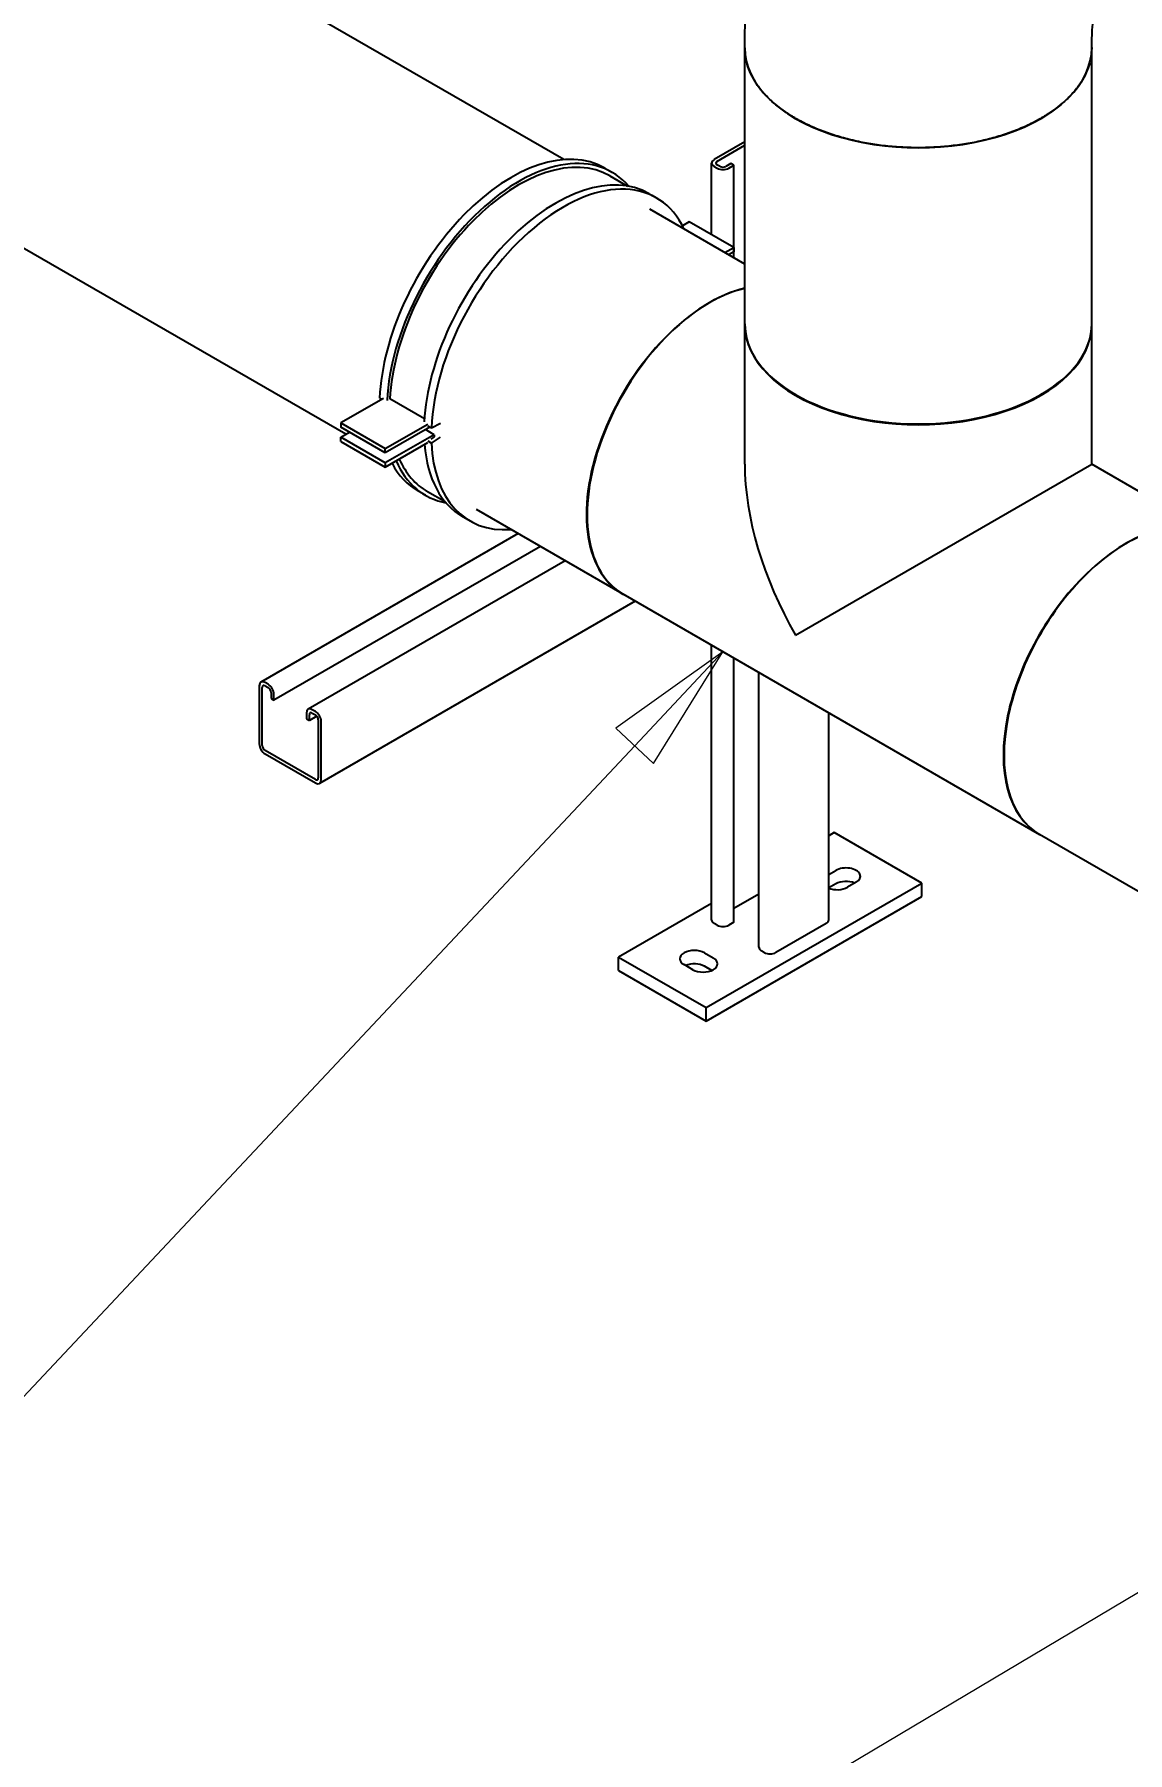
# Model space of a CAD drawing. Header units: millimetres. Extents: x 0 to 14850, y -38768 to 10500.
# Drawn here: x 7457 to 7987, y 3053 to 3887 of the extents above; entities that cross this region are included whole.
import ezdxf

# ---------------------------------------------------------------- set-up
doc = ezdxf.new("R2010")
doc.units = ezdxf.units.MM
doc.header["$LTSCALE"] = 25
doc.layers.add('Symbol', color=7, linetype='Continuous', lineweight=18)
doc.layers.add('Visible', color=7, linetype='Continuous', lineweight=25)
doc.styles.add('Note Text', font='arial.ttf')

# ---------------------------------------------------------------- blocks, each defined once
blk = doc.blocks.new('Balloon15')
at = {"layer": 'Symbol'}
for p, q in [((346.224, 131.337), (343.806, 130.528)), ((344.055, 130.094), (346.224, 131.337)), ((344.303, 129.66), (346.224, 131.337)), ((343.806, 130.528), (344.303, 129.66)), ((344.055, 130.094), (306.751, 108.716))]:
    blk.add_line(p, q, dxfattribs=at)
at = {"layer": 'Symbol', "flags": 128}
blk.add_lwpolyline([(344.303, 129.66), (346.224, 131.337), (343.806, 130.528), (344.303, 129.66)], dxfattribs=at)
at = {"layer": 'Symbol'}
blk.add_circle((303.498, 106.852), 3.75, dxfattribs=at)
blk.add_solid([(344.303, 129.66), (346.224, 131.337), (343.806, 130.528), (344.303, 129.66)], dxfattribs=at)
at = {"layer": 'Symbol', "insert": (303.498, 106.852), "char_height": 2.5, "attachment_point": 5, "style": 'Note Text'}
blk.add_mtext('7', dxfattribs=at)
blk = doc.blocks.new('Balloon16')
at = {"layer": 'Symbol'}
for p, q in [((330.941, 131.92), (328.537, 131.072)), ((328.792, 130.642), (330.941, 131.92)), ((329.048, 130.212), (330.941, 131.92)), ((328.537, 131.072), (329.048, 130.212)), ((328.792, 130.642), (292.029, 108.767))]:
    blk.add_line(p, q, dxfattribs=at)
at = {"layer": 'Symbol', "flags": 128}
blk.add_lwpolyline([(329.048, 130.212), (330.941, 131.92), (328.537, 131.072), (329.048, 130.212)], dxfattribs=at)
at = {"layer": 'Symbol'}
blk.add_circle((288.81, 106.852), 3.75, dxfattribs=at)
blk.add_solid([(329.048, 130.212), (330.941, 131.92), (328.537, 131.072), (329.048, 130.212)], dxfattribs=at)
at = {"layer": 'Symbol', "insert": (288.81, 106.873), "char_height": 2.5, "attachment_point": 5, "style": 'Note Text'}
blk.add_mtext('5', dxfattribs=at)
blk = doc.blocks.new('Balloon21')
at = {"layer": 'Symbol'}
for p, q in [((311.639, 143.493), (309.563, 142.012)), ((309.928, 141.67), (311.639, 143.493)), ((310.292, 141.328), (311.639, 143.493)), ((309.563, 142.012), (310.292, 141.328)), ((309.928, 141.67), (279.386, 109.139))]:
    blk.add_line(p, q, dxfattribs=at)
at = {"layer": 'Symbol', "flags": 128}
blk.add_lwpolyline([(310.292, 141.328), (311.639, 143.493), (309.563, 142.012), (310.292, 141.328)], dxfattribs=at)
at = {"layer": 'Symbol'}
blk.add_solid([(310.292, 141.328), (311.639, 143.493), (309.563, 142.012), (310.292, 141.328)], dxfattribs=at)

msp = doc.modelspace()

# ---------------------------------------------------------------- linework, layer by layer
at = {"layer": 'Visible'}
for p, q in [((7713.78, 3826.22), (6341.32, 4618.61)), ((7608.1, 3692.9), (6257.17, 4472.86)), ((7801.56, 3746.14), (7801.56, 3880.52)), ((7969.86, 3746.14), (7969.86, 3880.52)), ((7801.56, 3834.81), (7786.65, 3826.2)), ((7788.06, 3825.38), (7801.56, 3833.17)), ((7733.61, 3822.1), (7737.14, 3820.06)), ((7785.48, 3789.72), (7785.48, 3824.56)), ((7786.65, 3822.93), (7788.13, 3822.07)), ((7789.55, 3822.89), (7788.06, 3823.75)), ((7794.85, 3824.32), (7792.37, 3822.89)), ((7793.79, 3822.07), (7796.26, 3823.5)), ((7796.26, 3823.5), (7794.85, 3824.32)), ((7796.26, 3778.6), (7796.26, 3823.5)), ((7736.14, 3818.33), (7744.72, 3813.38)), ((7755.18, 3809.65), (7758.71, 3807.61)), ((7801.56, 3775.54), (7755.54, 3802.11)), ((7774.63, 3795.98), (7771.38, 3794.11)), ((7796.19, 3783.53), (7774.63, 3795.98)), ((7791.95, 3781.09), (7796.19, 3783.53)), ((7796.19, 3781.49), (7793.72, 3780.07)), ((7796.19, 3783.53), (7796.19, 3781.49)), ((7801.56, 3678.37), (7801.56, 3746.55)), ((7969.86, 3678.37), (7969.86, 3746.55)), ((7626.25, 3710.32), (7605.63, 3698.41)), ((7624.45, 3710.51), (7625.51, 3709.89)), ((7646.15, 3700.47), (7629.44, 3710.12)), ((7605.63, 3698.41), (7627.19, 3685.96)), ((7605.63, 3698.41), (7605.63, 3696.37)), ((7627.19, 3683.92), (7605.63, 3696.37)), ((7627.19, 3685.96), (7647.82, 3697.87)), ((7648.84, 3696.42), (7627.19, 3683.92)), ((7650.92, 3692.72), (7646.68, 3695.17)), ((7647.78, 3697.03), (7649.55, 3696.01)), ((7649.55, 3696.01), (7654.03, 3698.34)), ((7605.63, 3691.47), (7609.87, 3693.92)), ((7627.19, 3679.02), (7605.63, 3691.47)), ((7605.63, 3689.43), (7605.63, 3691.47)), ((7605.63, 3689.43), (7627.19, 3676.98)), ((7650.92, 3692.72), (7627.19, 3679.02)), ((7627.19, 3676.98), (7647.82, 3688.89)), ((7647.78, 3689.68), (7649.55, 3688.66)), ((7650.96, 3691.7), (7649.19, 3690.58)), ((7649.55, 3688.66), (7654.03, 3691.51)), ((7627.19, 3683.92), (7627.19, 3685.96)), ((7627.19, 3679.02), (7627.19, 3676.98)), ((7826.21, 3595.43), (7969.86, 3678.37)), ((8028.9, 3644.28), (7969.86, 3678.37)), ((7646.64, 3663.31), (7643.11, 3665.35)), ((7656.22, 3660.1), (7647.64, 3665.04)), ((7668.21, 3650.86), (7664.68, 3652.9)), ((7742.28, 3615.43), (7671.39, 3656.36)), ((7691.6, 3644.69), (7566.86, 3572.67)), ((7702.39, 3638.46), (7573.17, 3563.86)), ((7714.51, 3631.46), (7589.77, 3559.44)), ((7748.39, 3611.9), (7595.25, 3523.49)), ((7944.75, 3498.53), (7742.52, 3615.29)), ((7785.48, 3457.14), (7785.48, 3590.49)), ((7796.26, 3456.08), (7796.26, 3584.26)), ((7566.03, 3570.84), (7566.03, 3542.67)), ((7567.44, 3541.85), (7567.44, 3570.02)), ((7570.34, 3571.61), (7568.86, 3572.47)), ((7568.86, 3570.84), (7570.34, 3569.98)), ((7808.39, 3443.91), (7808.39, 3577.26)), ((7571.76, 3567.53), (7571.76, 3564.67)), ((7571.76, 3564.67), (7573.17, 3563.86)), ((7573.17, 3563.86), (7573.17, 3566.71)), ((7588.94, 3557.61), (7588.94, 3554.75)), ((7588.94, 3554.75), (7590.35, 3553.93)), ((7590.35, 3553.93), (7590.35, 3556.79)), ((7594.02, 3556.05), (7590.35, 3553.93)), ((7593.25, 3558.38), (7591.77, 3559.24)), ((7591.77, 3557.61), (7593.25, 3556.75)), ((7594.67, 3554.3), (7594.67, 3526.13)), ((7596.08, 3525.32), (7596.08, 3553.49)), ((7842.27, 3457.14), (7842.27, 3557.7)), ((7593.25, 3525.32), (7568.86, 3539.4)), ((7568.86, 3537.77), (7593.25, 3523.68)), ((7844.98, 3499.6), (7842.27, 3498.03)), ((7887.41, 3475.1), (7844.98, 3499.6)), ((8021.79, 3454.05), (7944.52, 3498.67)), ((7842.27, 3479.25), (7845.69, 3481.23)), ((7782.76, 3414.68), (7887.41, 3475.1)), ((7808.39, 3469.69), (7796.26, 3462.69)), ((7845.69, 3474.69), (7842.27, 3472.72)), ((7855.59, 3475.51), (7851.35, 3473.06)), ((7887.41, 3468.57), (7887.41, 3475.1)), ((7785.48, 3465.24), (7740.33, 3439.18)), ((7782.76, 3408.15), (7887.41, 3468.57)), ((7788.13, 3454.65), (7786.65, 3455.51)), ((7796.26, 3456.08), (7793.79, 3454.65)), ((7841.09, 3455.51), (7816.7, 3441.42)), ((7740.33, 3439.18), (7782.76, 3414.68)), ((7740.33, 3432.64), (7740.33, 3439.18)), ((7782.05, 3441.22), (7786.29, 3438.77)), ((7811.04, 3441.42), (7809.56, 3442.28)), ((7740.33, 3432.64), (7782.76, 3408.15)), ((7776.39, 3433.05), (7772.15, 3435.5)), ((7785.54, 3432.67), (7782.05, 3434.69)), ((7782.76, 3408.15), (7782.76, 3414.68))]:
    msp.add_line(p, q, dxfattribs=at)
for centre, major_axis, ratio, start_param, end_param in [((7885.71, 3880.52), (-84.15, 0), 0.57735, 0, 3.141593), ((7688.36, 3743.73), (45.25, 78.38), 0.57735, 0, 2.306403), ((7691.89, 3741.69), (45.25, 78.38), 0.57735, 6.082603, 8.578569), ((7691.89, 3741.69), (44.25, 76.64), 0.57735, 0, 2.294008), ((7709.93, 3731.28), (45.25, 78.38), 0.57735, 0, 2.295384), ((7789.48, 3824.56), (-4, 0), 0.57735, 5.497787, 7.068583), ((7789.48, 3824.56), (-2, 0), 0.57735, 5.497787, 7.068583), ((7790.96, 3823.71), (4, 0), 0.57735, 3.926991, 5.497787), ((7790.96, 3823.71), (-2, 0), 0.57735, 0.785398, 2.356194), ((7713.46, 3729.24), (45.25, 78.38), 0.57735, 5.906351, 8.589588), ((7784.6, 3688.16), (-42.44, -72.66), 0.580672, 3.642597, 6.288894), ((7784.6, 3688.17), (-42.08, -72.88), 0.57735, 3.637846, 6.283185), ((7885.71, 3746.55), (84.15, 0), 0.57735, 3.141593, 6.283185), ((7885.71, 3746.14), (-84.15, 0), 0.57735, 0, 3.141593), ((7709.93, 3731.28), (-45.25, -78.38), 0.57735, 5.5863, 6.283185), ((7713.46, 3729.24), (-45.25, -78.38), 0.57735, 5.547579, 6.660019), ((7711.69, 3730.26), (43, 74.48), 0.57735, 2.391085, 2.405986), ((7688.36, 3743.73), (-45.25, -78.38), 0.57735, 5.937207, 6.283185), ((7691.89, 3741.69), (-45.25, -78.38), 0.57735, 5.876975, 6.483768), ((7691.89, 3741.69), (-44.25, -76.64), 0.57735, 5.885996, 6.283185), ((7885.71, 3629.79), (59.5, -103.06), 0.57735, 3.926991, 4.712389), ((7986.84, 3571.4), (42.44, 72.66), 0.580672, 0.002918, 3.144511), ((7986.83, 3571.41), (-42.08, -72.88), 0.57735, 3.13859, 6.283185), ((7568.86, 3569.2), (-2, 3.46), 0.57735, 5.497787, 7.068583), ((7568.86, 3569.2), (-1, 1.73), 0.57735, 5.497787, 7.068583), ((7570.34, 3568.35), (-2, 3.46), 0.57735, 3.926991, 5.497787), ((7570.34, 3568.35), (1, -1.73), 0.57735, 0.785398, 2.356194), ((7591.77, 3555.98), (-2, 3.46), 0.57735, 5.497787, 7.068583), ((7591.77, 3555.98), (-1, 1.73), 0.57735, 5.497787, 7.068583), ((7593.25, 3555.12), (-2, 3.46), 0.57735, 3.926991, 5.497787), ((7593.25, 3555.12), (1, -1.73), 0.57735, 0.785398, 2.356194), ((7568.86, 3541.03), (2, -3.46), 0.57735, 3.926991, 5.497787), ((7568.86, 3541.03), (-1, 1.73), 0.57735, 0.785398, 2.356194), ((7593.25, 3526.95), (1, -1.73), 0.57735, 5.497787, 7.068583), ((7593.25, 3526.95), (2, -3.46), 0.57735, 5.497787, 7.068583), ((7850.64, 3478.37), (7, 0), 0.57735, 5.497787, 8.63938), ((7846.4, 3475.92), (-7, 0), 0.57735, 0.939432, 2.356194), ((7850.64, 3471.84), (-7, 0), 0.57735, 4.070338, 5.497787), ((7789.48, 3457.14), (-4, 0), 0.57735, 0, 0.785398), ((7790.96, 3456.28), (-4, 0), 0.57735, 0.785398, 2.356194), ((7838.27, 3457.14), (4, 0), 0.57735, 5.497787, 6.283185), ((7777.1, 3438.36), (-7, 0), 0.57735, 3.926991, 7.068583), ((7777.1, 3431.83), (-7, 0), 0.57735, 3.926991, 5.35444), ((7781.34, 3435.91), (7, 0), 0.57735, 3.926991, 7.068583), ((7812.39, 3443.91), (-4, 0), 0.57735, 0, 0.785398), ((7813.87, 3443.05), (-4, 0), 0.57735, 0.785398, 2.356194)]:
    msp.add_ellipse(centre, major_axis=major_axis, ratio=ratio, start_param=start_param, end_param=end_param, dxfattribs=at)
for points, knots in [([(7801.56, 3880.58), (7801.56, 3894.17), (7802.49, 3907.67), (7806.46, 3934.38), (7809.53, 3947.6), (7818.21, 3973.44), (7823.84, 3986.08), (7838.07, 4010.1), (7846.68, 4021.5), (7866.78, 4041.84), (7878.24, 4050.78), (7890.7, 4058.02)], [3.1418357, 3.1418357, 3.1418357, 3.1418357, 3.2986723, 3.2986723, 3.4557519, 3.4557519, 3.6128316, 3.6128316, 3.7699112, 3.7699112, 3.9254893, 3.9254893, 3.9254893, 3.9254893]), ([(7969.86, 3880.52), (7969.86, 3886.49), (7970.28, 3891.78), (7971.6, 3900.66), (7972.51, 3904.25), (7974.3, 3909.6), (7975.18, 3911.36), (7975.95, 3912.65), (7976.11, 3912.89), (7976.23, 3913.06)], [3.1415927, 3.1415927, 3.1415927, 3.1415927, 3.2986723, 3.2986723, 3.4557519, 3.4557519, 3.6128316, 3.6128316, 3.6621661, 3.6621661, 3.6621661, 3.6621661]), ([(7969.86, 3880.57), (7969.86, 3880.48), (7969.86, 3880.39), (7969.84, 3878.8), (7969.71, 3877.23), (7969.14, 3874.04), (7968.72, 3872.43), (7967.58, 3869.22), (7966.87, 3867.64), (7965.22, 3864.58), (7964.28, 3863.11), (7962.26, 3860.34), (7961.09, 3858.93), (7958.46, 3856.11), (7957, 3854.71), (7953.82, 3852), (7952.12, 3850.69), (7948.56, 3848.23), (7946.72, 3847.08), (7943.02, 3844.97), (7941.01, 3843.92), (7936.7, 3841.9), (7934.42, 3840.93), (7929.7, 3839.13), (7927.25, 3838.3), (7922.34, 3836.81), (7919.87, 3836.15), (7915.06, 3835.02), (7912.5, 3834.49), (7907.18, 3833.57), (7904.43, 3833.18), (7898.87, 3832.56), (7896.06, 3832.34), (7890.54, 3832.05), (7887.82, 3831.99), (7882.63, 3832), (7879.91, 3832.08), (7874.4, 3832.41), (7871.59, 3832.65), (7866.05, 3833.31), (7863.3, 3833.72), (7858, 3834.67), (7855.45, 3835.22), (7850.67, 3836.38), (7848.21, 3837.05), (7843.33, 3838.57), (7840.9, 3839.42), (7836.21, 3841.25), (7833.95, 3842.24), (7829.69, 3844.29), (7827.69, 3845.36), (7824.04, 3847.49), (7822.22, 3848.65), (7818.71, 3851.14), (7817.03, 3852.45), (7813.92, 3855.18), (7812.48, 3856.59), (7809.9, 3859.43), (7808.76, 3860.86), (7806.8, 3863.63), (7805.89, 3865.11), (7804.3, 3868.18), (7803.62, 3869.77), (7802.55, 3872.98), (7802.15, 3874.6), (7801.67, 3877.69), (7801.56, 3879.17), (7801.56, 3880.58)], [18.64677, 18.64677, 18.64677, 18.64677, 18.693451, 18.693451, 19.472345, 19.472345, 20.251239, 20.251239, 21.030132, 21.030132, 21.809026, 21.809026, 22.58792, 22.58792, 23.366814, 23.366814, 24.145707, 24.145707, 24.924601, 24.924601, 25.703495, 25.703495, 26.482389, 26.482389, 27.261282, 27.261282, 28.040176, 28.040176, 28.81907, 28.81907, 29.597964, 29.597964, 30.376857, 30.376857, 31.155751, 31.155751, 31.934645, 31.934645, 32.713539, 32.713539, 33.492433, 33.492433, 34.271326, 34.271326, 35.05022, 35.05022, 35.829114, 35.829114, 36.608008, 36.608008, 37.386902, 37.386902, 38.165795, 38.165795, 38.944689, 38.944689, 39.723583, 39.723583, 40.502477, 40.502477, 41.281371, 41.281371, 42.060264, 42.060264, 42.839158, 42.839158, 43.570656, 43.570656, 43.570656, 43.570656]), ([(7801.56, 3880.52), (7801.56, 3880.52), (7801.56, 3880.53), (7801.56, 3880.54), (7801.56, 3880.54), (7801.56, 3880.55), (7801.56, 3880.55), (7801.56, 3880.56), (7801.56, 3880.57), (7801.56, 3880.57), (7801.56, 3880.58), (7801.56, 3880.58)], [4.7123889804, 4.7123889804, 4.7123889804, 4.7123889804, 4.7124376746, 4.7124376746, 4.7124863687, 4.7124863687, 4.7125350629, 4.7125350629, 4.7125837571, 4.7125837571, 4.7126324513, 4.7126324513, 4.7126324513, 4.7126324513])]:
    msp.add_open_spline(points, degree=3, knots=knots, dxfattribs=at)

# ---------------------------------------------------------------- block references
at = {"layer": 'Symbol', "xscale": 25, "yscale": 25, "zscale": 25}
for name in ['Balloon21', 'Balloon16', 'Balloon15']:
    msp.add_blockref(name, (0, 0), dxfattribs=at)

doc.saveas('drawing.dxf')
